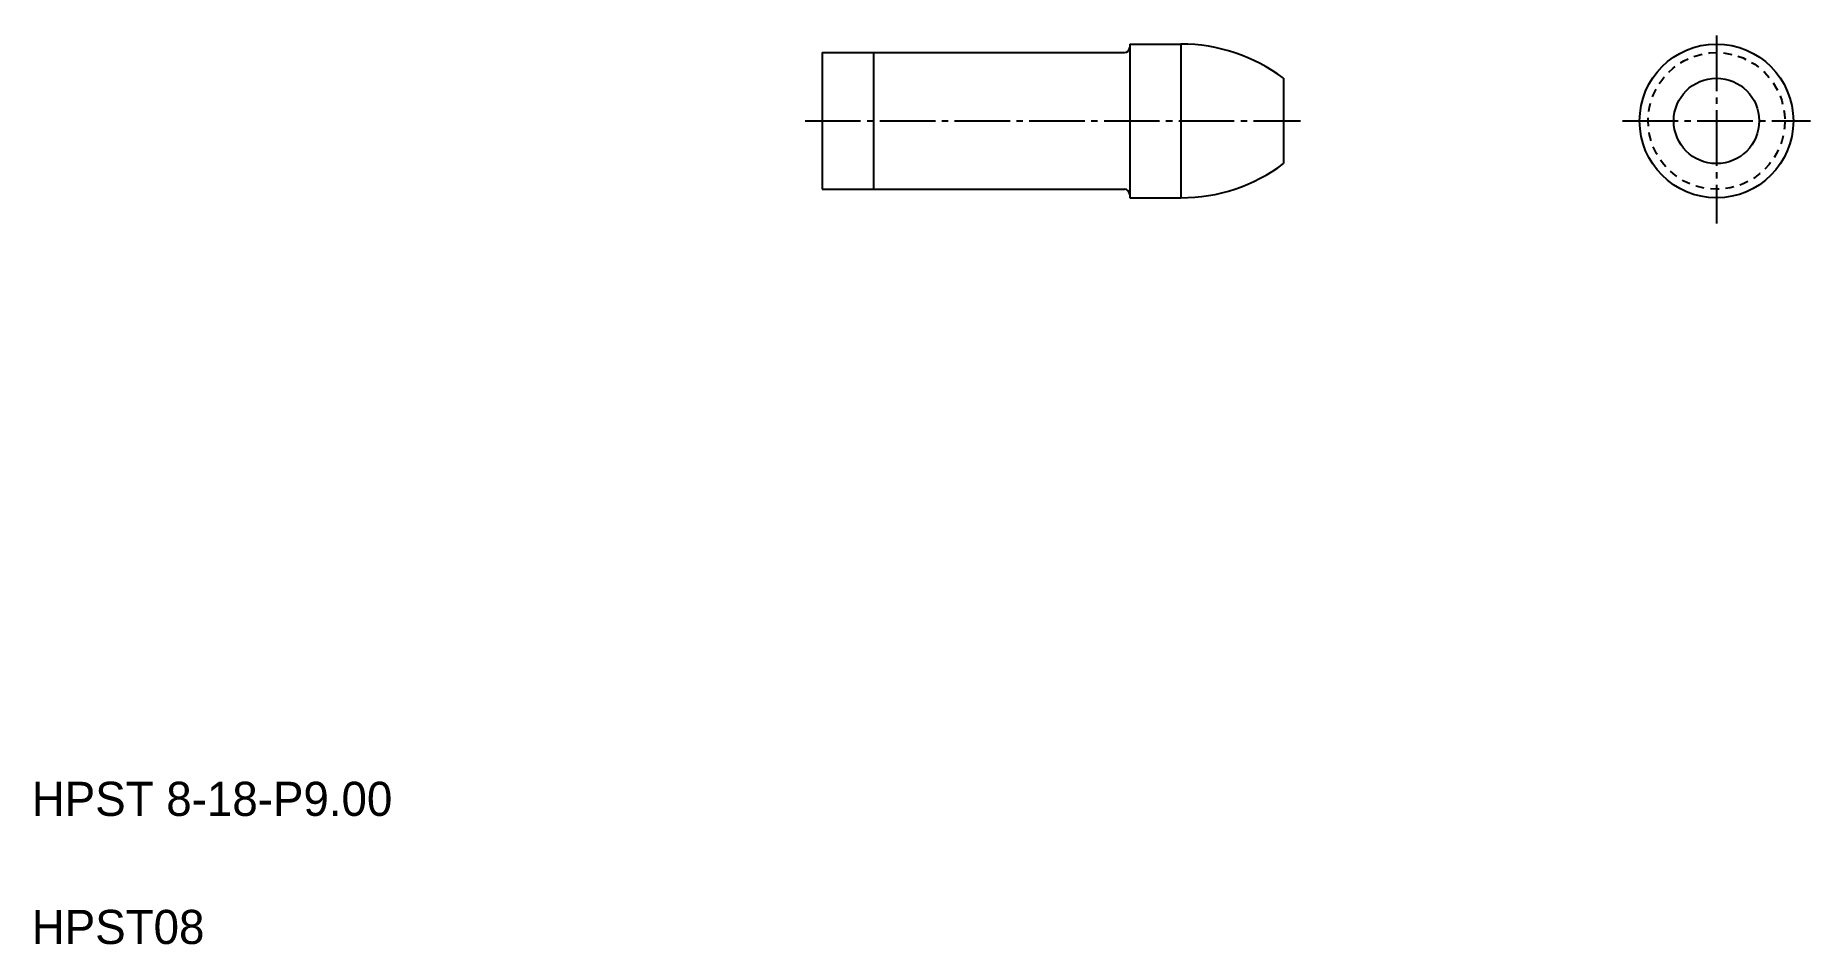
# Model space of a CAD drawing. Extents: x 5 to 109, y 5 to 58.
import ezdxf

# ---------------------------------------------------------------- set-up
doc = ezdxf.new("R2010")
doc.units = 0
doc.header["$LTSCALE"] = 0.25
doc.linetypes.add('CENTER', pattern=[17.5, 13, -1.5, 1.5, -1.5])
doc.linetypes.add('DASHED', pattern=[3.5, 2, -1.5])
doc.layers.get('0').update_dxf_attribs({"linetype": 'CONTINUOUS'})
doc.layers.add('CENTER', color=1, linetype='CENTER')
doc.styles.get("Standard").update_dxf_attribs({"font": 'txt', "height": 1.6})

msp = doc.modelspace()

# ---------------------------------------------------------------- linework, layer by layer
at = {"linetype": 'CONTINUOUS'}
for p, q in [((51.27, 57.19), (51.27, 49.19)), ((51.27, 57.19), (68.97, 57.19)), ((69.27, 57.69), (69.27, 48.69)), ((69.27, 57.69), (72.27, 57.69)), ((78.27, 55.69), (78.27, 50.69)), ((51.27, 49.19), (68.97, 49.19)), ((69.27, 48.69), (72.27, 48.69))]:
    msp.add_line(p, q, dxfattribs=at)
at = {"color": 3, "linetype": 'CONTINUOUS'}
for p, q in [((54.27, 57.19), (54.27, 49.19)), ((72.27, 57.69), (72.27, 48.69))]:
    msp.add_line(p, q, dxfattribs=at)
for p, q in [((78.27, 54.44), (78.27, 54.44)), ((78.27, 53.19), (78.27, 53.19))]:
    msp.add_line(p, q)
at = {"linetype": 'CONTINUOUS'}
for radius in [4.5, 2.5]:
    msp.add_circle((103.62, 53.19), radius, dxfattribs=at)
at = {"color": 3, "linetype": 'DASHED'}
msp.add_circle((103.62, 53.19), 4, dxfattribs=at)
at = {"linetype": 'CONTINUOUS'}
for centre, radius, start, end in [((68.97, 57.49), 0.3, 270, 0), ((72.27, 47.69), 10, 53.1301, 90), ((72.27, 58.69), 10, 270, 306.8699), ((68.97, 48.89), 0.3, 0, 90)]:
    msp.add_arc(centre, radius, start, end, dxfattribs=at)
at = {"layer": 'CENTER', "color": 1, "linetype": 'CENTER'}
for p, q in [((103.62, 58.19), (103.62, 47.19)), ((50.27, 53.19), (79.27, 53.19)), ((98.12, 53.19), (109.12, 53.19))]:
    msp.add_line(p, q, dxfattribs=at)

# ---------------------------------------------------------------- texts
for s, p in [('HPST 8-18-P9.00', (5, 12.5)), ('HPST08', (5, 5))]:
    msp.add_text(s, height=2).set_placement(p)

doc.saveas('drawing.dxf')
